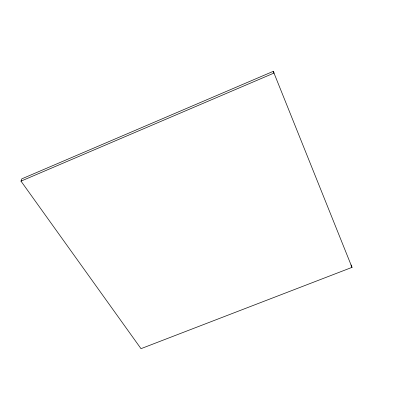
<?xml version="1.0" encoding="UTF-8"?>
<svg xmlns="http://www.w3.org/2000/svg" width="420" height="420" viewBox="0 0 420 420"><rect width="100%" height="100%" fill="white"/><g stroke="black" fill="none" stroke-linecap="round" stroke-linejoin="round"><path stroke-width="0.63" d="M21 181.136L21.845 178.836L273.294 71.332L274.024 73.054L21 181.136L140.999 348.668L352.018 267.367L273.294 71.332M351.02 264.947L352.018 267.367"/></g></svg>
